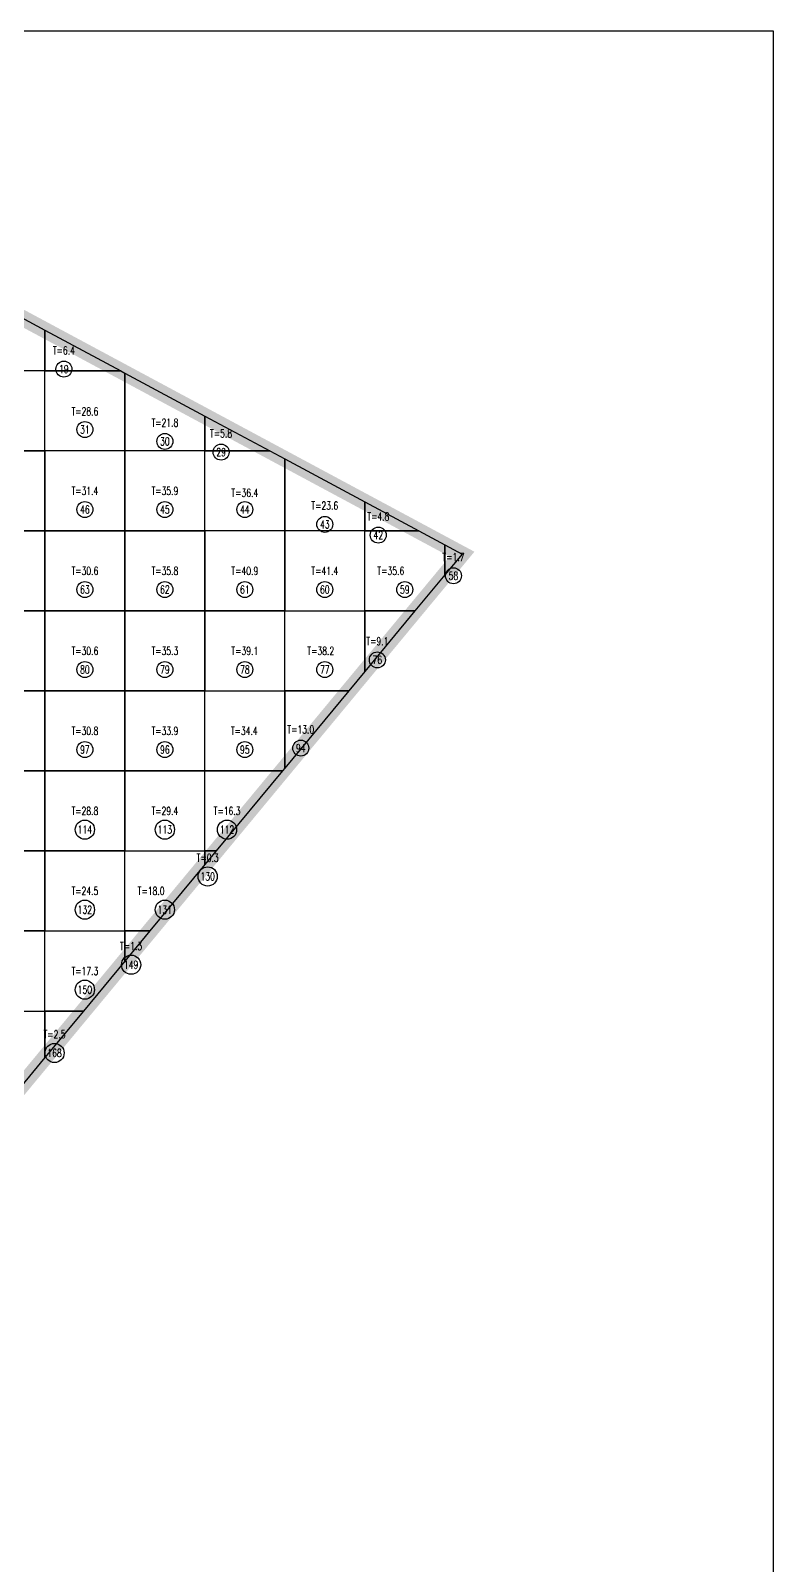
# Model space of a CAD drawing. Extents: x 4283 to 40403, y 1134 to 1764.
# Drawn here: x 28822.5 to 28853.5, y 1608.4 to 1672.4 of the extents above; entities that cross this region are included whole.
import ezdxf
from ezdxf.enums import TextEntityAlignment as Align

# ---------------------------------------------------------------- set-up
doc = ezdxf.new("R2010")
doc.units = 0
for name, color, linetype in [('tdz_2-3方格网', 2, 'Continuous'), ('tdz_2-3方格网计算', 7, 'Continuous'), ('tdz_土方计算图', 7, 'Continuous'), ('tdz_格田', 6, 'Continuous')]:
    doc.layers.add(name, color=color, linetype=linetype)
doc.styles.add('GLandNum', font='txt_____.ttf', dxfattribs={"width": 0.7, "height": 0.5})

msp = doc.modelspace()

# ---------------------------------------------------------------- linework, layer by layer
at = {"layer": 'tdz_2-3方格网', "linetype": 'Continuous'}
for points in [[(28823.101, 1659.886, 2283.473), (28823.101, 1658.188, 2283.328), (28819.767, 1658.188, 2283.47), (28819.767, 1661.521, 2283.629), (28820.056, 1661.521, 2283.62)], [(28826.264, 1658.188, 2283.32), (28823.101, 1658.188, 2283.328), (28823.101, 1659.886, 2283.473)], [(28819.767, 1658.188, 2283.47), (28819.767, 1654.855, 2283.415), (28823.101, 1654.855, 2283.292), (28823.101, 1658.188, 2283.328)], [(28826.434, 1658.097, 2283.312), (28826.434, 1654.855, 2283.067), (28823.101, 1654.855, 2283.292), (28823.101, 1658.188, 2283.328), (28826.264, 1658.188, 2283.32)], [(28829.767, 1656.307, 2283.151), (28829.767, 1654.855, 2283.029), (28826.434, 1654.855, 2283.067), (28826.434, 1658.097, 2283.312)], [(28832.473, 1654.855, 2283.021), (28829.767, 1654.855, 2283.029), (28829.767, 1656.307, 2283.151)], [(28819.767, 1654.855, 2283.415), (28819.767, 1651.521, 2283.347), (28823.101, 1651.521, 2283.275), (28823.101, 1654.855, 2283.292)], [(28823.101, 1654.855, 2283.292), (28823.101, 1651.521, 2283.275), (28826.434, 1651.521, 2283.099), (28826.434, 1654.855, 2283.067)], [(28826.434, 1654.855, 2283.067), (28826.434, 1651.521, 2283.099), (28829.767, 1651.521, 2282.843), (28829.767, 1654.855, 2283.029)], [(28833.101, 1654.517, 2282.99), (28833.101, 1651.521, 2282.779), (28829.767, 1651.521, 2282.843), (28829.767, 1654.855, 2283.029), (28832.473, 1654.855, 2283.021)], [(28836.434, 1652.728, 2282.829), (28836.434, 1651.521, 2282.741), (28833.101, 1651.521, 2282.779), (28833.101, 1654.517, 2282.99)], [(28838.681, 1651.521, 2282.721), (28836.434, 1651.521, 2282.741), (28836.434, 1652.728, 2282.829)], [(28819.767, 1651.521, 2283.347), (28819.767, 1648.188, 2283.265), (28823.101, 1648.188, 2283.229), (28823.101, 1651.521, 2283.275)], [(28823.101, 1651.521, 2283.275), (28823.101, 1648.188, 2283.229), (28826.434, 1648.188, 2283.102), (28826.434, 1651.521, 2283.099)], [(28826.434, 1651.521, 2283.099), (28826.434, 1648.188, 2283.102), (28829.767, 1648.188, 2282.887), (28829.767, 1651.521, 2282.843)], [(28829.767, 1651.521, 2282.843), (28829.767, 1648.188, 2282.887), (28833.101, 1648.188, 2282.672), (28833.101, 1651.521, 2282.779)], [(28833.101, 1651.521, 2282.779), (28833.101, 1648.188, 2282.672), (28836.434, 1648.188, 2282.714), (28836.434, 1651.521, 2282.741)], [(28838.526, 1648.188, 2282.723), (28836.434, 1648.188, 2282.714), (28836.434, 1651.521, 2282.741), (28838.681, 1651.521, 2282.721), (28839.767, 1650.938, 2282.669), (28839.767, 1649.685, 2282.667)], [(28839.767, 1649.685, 2282.667), (28839.767, 1650.938, 2282.669), (28840.486, 1650.552, 2282.633)], [(28819.767, 1648.188, 2283.265), (28819.767, 1644.855, 2283.294), (28823.101, 1644.855, 2283.211), (28823.101, 1648.188, 2283.229)], [(28823.101, 1648.188, 2283.229), (28823.101, 1644.855, 2283.211), (28826.434, 1644.855, 2283.05), (28826.434, 1648.188, 2283.102)], [(28826.434, 1648.188, 2283.102), (28826.434, 1644.855, 2283.05), (28829.767, 1644.855, 2282.845), (28829.767, 1648.188, 2282.887)], [(28829.767, 1648.188, 2282.887), (28829.767, 1644.855, 2282.845), (28833.101, 1644.855, 2282.862), (28833.101, 1648.188, 2282.672)], [(28835.763, 1644.855, 2282.849), (28833.101, 1644.855, 2282.862), (28833.101, 1648.188, 2282.672), (28836.434, 1648.188, 2282.714), (28836.434, 1645.665, 2282.818)], [(28836.434, 1648.188, 2282.714), (28838.526, 1648.188, 2282.723), (28836.434, 1645.665, 2282.818)], [(28819.767, 1644.855, 2283.294), (28819.767, 1641.521, 2283.317), (28823.101, 1641.521, 2283.184), (28823.101, 1644.855, 2283.211)], [(28823.101, 1644.855, 2283.211), (28823.101, 1641.521, 2283.184), (28826.434, 1641.521, 2283.022), (28826.434, 1644.855, 2283.05)], [(28826.434, 1644.855, 2283.05), (28826.434, 1641.521, 2283.022), (28829.767, 1641.521, 2283.01), (28829.767, 1644.855, 2282.845)], [(28832.999, 1641.521, 2282.974), (28829.767, 1641.521, 2283.01), (28829.767, 1644.855, 2282.845), (28833.101, 1644.855, 2282.862), (28833.101, 1641.644, 2282.969)], [(28833.101, 1644.855, 2282.862), (28835.763, 1644.855, 2282.849), (28833.101, 1641.644, 2282.969)], [(28819.767, 1641.521, 2283.317), (28819.767, 1638.188, 2283.368), (28823.101, 1638.188, 2283.205), (28823.101, 1641.521, 2283.184)], [(28823.101, 1641.521, 2283.184), (28823.101, 1638.188, 2283.205), (28826.434, 1638.188, 2283.158), (28826.434, 1641.521, 2283.022)], [(28826.434, 1641.521, 2283.022), (28826.434, 1638.188, 2283.158), (28829.767, 1638.188, 2283.11), (28829.767, 1641.521, 2283.01)], [(28829.767, 1641.521, 2283.01), (28832.999, 1641.521, 2282.974), (28830.236, 1638.188, 2283.1), (28829.767, 1638.188, 2283.11)], [(28819.767, 1638.188, 2283.368), (28819.767, 1634.855, 2283.449), (28823.101, 1634.855, 2283.313), (28823.101, 1638.188, 2283.205)], [(28823.101, 1638.188, 2283.205), (28823.101, 1634.855, 2283.313), (28826.434, 1634.855, 2283.248), (28826.434, 1638.188, 2283.158)], [(28827.473, 1634.855, 2283.225), (28826.434, 1634.855, 2283.248), (28826.434, 1638.188, 2283.158), (28829.767, 1638.188, 2283.11), (28829.767, 1637.623, 2283.121)], [(28829.767, 1638.188, 2283.11), (28830.236, 1638.188, 2283.1), (28829.767, 1637.623, 2283.121)], [(28819.767, 1634.855, 2283.449), (28819.767, 1631.521, 2283.437), (28823.101, 1631.521, 2283.387), (28823.101, 1634.855, 2283.313)], [(28824.709, 1631.521, 2283.362), (28823.101, 1631.521, 2283.387), (28823.101, 1634.855, 2283.313), (28826.434, 1634.855, 2283.248), (28826.434, 1633.602, 2283.273)], [(28826.434, 1634.855, 2283.248), (28827.473, 1634.855, 2283.225), (28826.434, 1633.602, 2283.273)], [(28821.946, 1628.188, 2283.471), (28819.767, 1628.188, 2283.505), (28819.767, 1631.521, 2283.437), (28823.101, 1631.521, 2283.387), (28823.101, 1629.581, 2283.425)], [(28823.101, 1631.521, 2283.387), (28824.709, 1631.521, 2283.362), (28823.101, 1629.581, 2283.425)]]:
    msp.add_polyline3d(points, close=True, dxfattribs=at)
at = {"layer": 'tdz_2-3方格网计算', "color": 7}
for centre, radius in [((28823.892, 1658.259), 0.333), ((28824.767, 1655.743), 0.333), ((28828.101, 1655.25), 0.333), ((28830.444, 1654.803), 0.333), ((28824.767, 1652.41), 0.333), ((28828.101, 1652.41), 0.333), ((28831.434, 1652.41), 0.333), ((28834.767, 1651.794), 0.333), ((28836.996, 1651.347), 0.333), ((28840.127, 1649.654), 0.333), ((28824.767, 1649.077), 0.333), ((28828.101, 1649.077), 0.333), ((28831.434, 1649.077), 0.333), ((28834.767, 1649.077), 0.333), ((28838.101, 1649.077), 0.333), ((28824.767, 1645.743), 0.333), ((28828.101, 1645.743), 0.333), ((28831.434, 1645.743), 0.333), ((28834.767, 1645.743), 0.333), ((28836.957, 1646.148), 0.333), ((28824.767, 1642.41), 0.333), ((28828.101, 1642.41), 0.333), ((28831.434, 1642.41), 0.333), ((28833.766, 1642.471), 0.333), ((28824.767, 1639.077), 0.4), ((28828.101, 1639.077), 0.4), ((28830.693, 1639.077), 0.4), ((28829.885, 1637.128), 0.4), ((28824.767, 1635.743), 0.4), ((28828.101, 1635.743), 0.4), ((28826.694, 1633.45), 0.4), ((28824.767, 1632.41), 0.4), ((28823.503, 1629.773), 0.4)]:
    msp.add_circle(centre, radius, dxfattribs=at)
at = {"layer": 'tdz_土方计算图', "linetype": 'Continuous'}
for points in [[(28723.46, 1672.357), (28853.46, 1672.357)], [(28853.46, 1672.357), (28853.46, 1512.357)]]:
    msp.add_lwpolyline(points, dxfattribs=at)
at = {"layer": 'tdz_格田', "linetype": 'Continuous', "const_width": 0.667}
msp.add_lwpolyline([(28840.486, 1650.552), (28777.732, 1574.855), (28736.434, 1599.701), (28804.525, 1669.86), (28840.486, 1650.552)], close=True, dxfattribs=at)

# ---------------------------------------------------------------- texts
at = {"layer": 'tdz_2-3方格网计算', "color": 2, "style": 'GLandNum', "width": 0.7}
for s, p in [('T=6.4', (28823.892, 1659.037)), ('T=28.6', (28824.767, 1656.498)), ('T=21.8', (28828.101, 1656.028)), ('T=5.8', (28830.444, 1655.581)), ('T=31.4', (28824.767, 1653.188)), ('T=35.9', (28828.101, 1653.188)), ('T=36.4', (28831.434, 1653.104)), ('T=23.6', (28834.767, 1652.572)), ('T=4.8', (28836.996, 1652.124)), ('T=1.7', (28840.127, 1650.432)), ('T=30.6', (28824.767, 1649.855)), ('T=35.8', (28828.101, 1649.855)), ('T=40.9', (28831.434, 1649.855)), ('T=41.4', (28834.767, 1649.855)), ('T=35.6', (28837.519, 1649.855)), ('T=9.1', (28836.957, 1646.926)), ('T=30.6', (28824.767, 1646.521)), ('T=35.3', (28828.101, 1646.521)), ('T=39.1', (28831.434, 1646.521)), ('T=38.2', (28834.6, 1646.521)), ('T=30.8', (28824.767, 1643.188)), ('T=33.9', (28828.101, 1643.188)), ('T=34.4', (28831.409, 1643.188)), ('T=13.0', (28833.766, 1643.249)), ('T=28.8', (28824.767, 1639.855)), ('T=29.4', (28828.101, 1639.855)), ('T=16.3', (28830.693, 1639.855)), ('T=0.3', (28829.885, 1637.905)), ('T=24.5', (28824.767, 1636.521)), ('T=18.0', (28827.527, 1636.521)), ('T=1.3', (28826.694, 1634.228)), ('T=17.3', (28824.767, 1633.188)), ('T=2.5', (28823.503, 1630.551))]:
    msp.add_text(s, height=0.3333, dxfattribs=at).set_placement(p, align=Align.MIDDLE_CENTER)
at = {"layer": 'tdz_2-3方格网计算', "color": 7, "style": 'GLandNum', "width": 0.7}
for s, p in [('19', (28823.892, 1658.259)), ('31', (28824.767, 1655.743)), ('30', (28828.101, 1655.25)), ('29', (28830.444, 1654.803)), ('46', (28824.767, 1652.41)), ('45', (28828.101, 1652.41)), ('44', (28831.434, 1652.41)), ('43', (28834.767, 1651.794)), ('42', (28836.996, 1651.347)), ('58', (28840.127, 1649.654)), ('63', (28824.767, 1649.077)), ('62', (28828.101, 1649.077)), ('61', (28831.434, 1649.077)), ('60', (28834.767, 1649.077)), ('59', (28838.101, 1649.077)), ('76', (28836.957, 1646.148)), ('80', (28824.767, 1645.743)), ('79', (28828.101, 1645.743)), ('78', (28831.434, 1645.743)), ('77', (28834.767, 1645.743)), ('97', (28824.767, 1642.41)), ('96', (28828.101, 1642.41)), ('95', (28831.434, 1642.41)), ('94', (28833.766, 1642.471)), ('114', (28824.767, 1639.077)), ('113', (28828.101, 1639.077)), ('112', (28830.693, 1639.077)), ('130', (28829.885, 1637.128)), ('132', (28824.767, 1635.743)), ('131', (28828.101, 1635.743)), ('149', (28826.694, 1633.45)), ('150', (28824.767, 1632.41)), ('168', (28823.503, 1629.773))]:
    msp.add_text(s, height=0.3333, dxfattribs=at).set_placement(p, align=Align.MIDDLE_CENTER)

doc.saveas('drawing.dxf')
